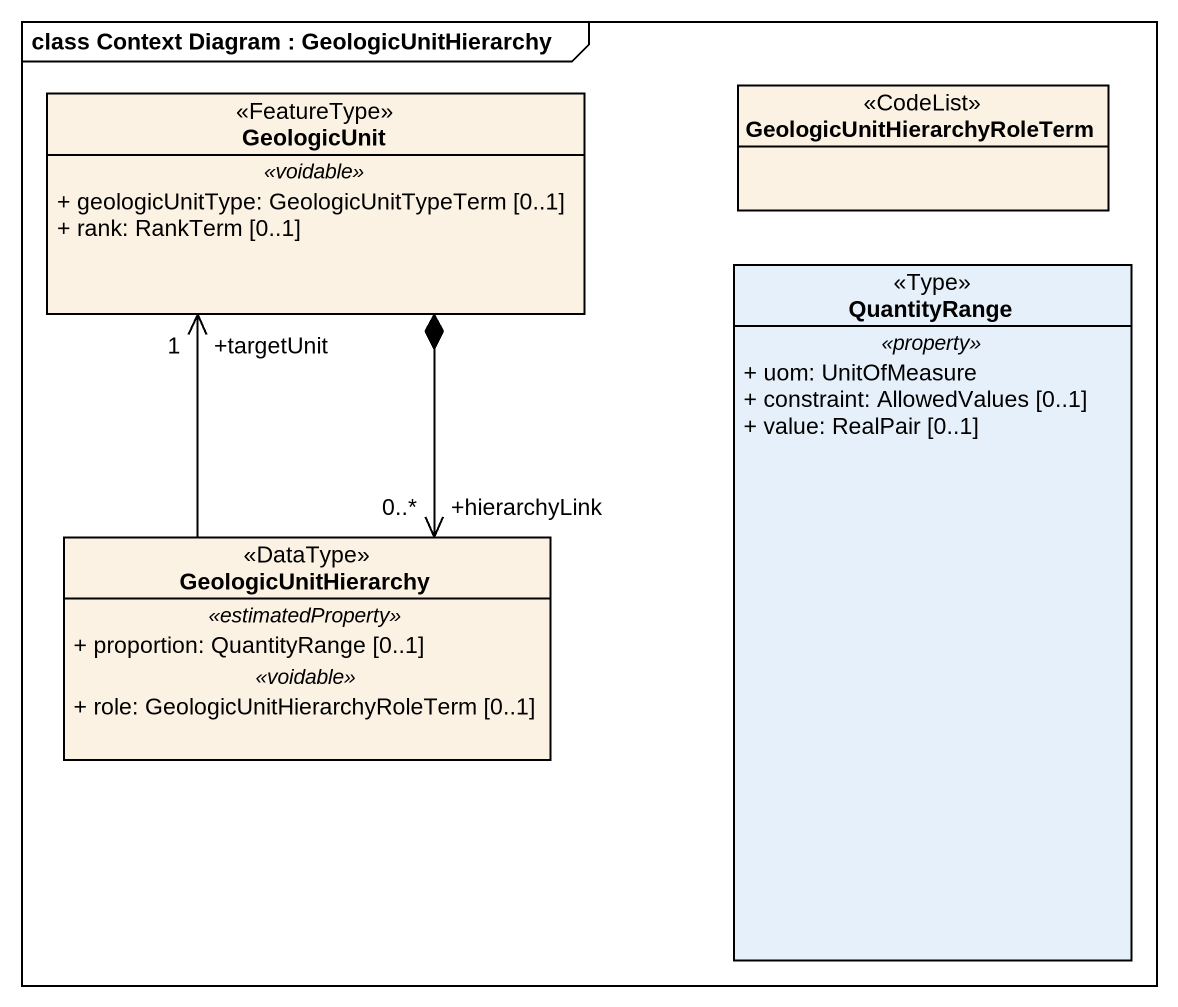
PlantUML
@startuml
mainframe class Context Diagram : GeologicUnitHierarchy
hide circle
hide empty members
skinparam classAttributeIconSize 0
class GeologicUnit <<FeatureType>> #FCF2E3 {
  .. <<voidable>> ..
  + geologicUnitType: GeologicUnitTypeTerm [0..1]
  + rank: RankTerm [0..1]
}
class "GeologicUnitHierarchyRoleTerm" as GeologicUnitHierarchyRoleTer <<CodeList>> #FCF2E3
class QuantityRange <<Type>> {
  .. <<property>> ..
  + uom: UnitOfMeasure
  + constraint: AllowedValues [0..1]
  + value: RealPair [0..1]
}
class GeologicUnitHierarchy <<DataType>> #FCF2E3 {
  .. <<estimatedProperty>> ..
  + proportion: QuantityRange [0..1]
  .. <<voidable>> ..
  + role: GeologicUnitHierarchyRoleTerm [0..1]
}
GeologicUnit *--> "+hierarchyLink\n0..*" GeologicUnitHierarchy
GeologicUnitHierarchy -up-> "+targetUnit\n1" GeologicUnit
@enduml
